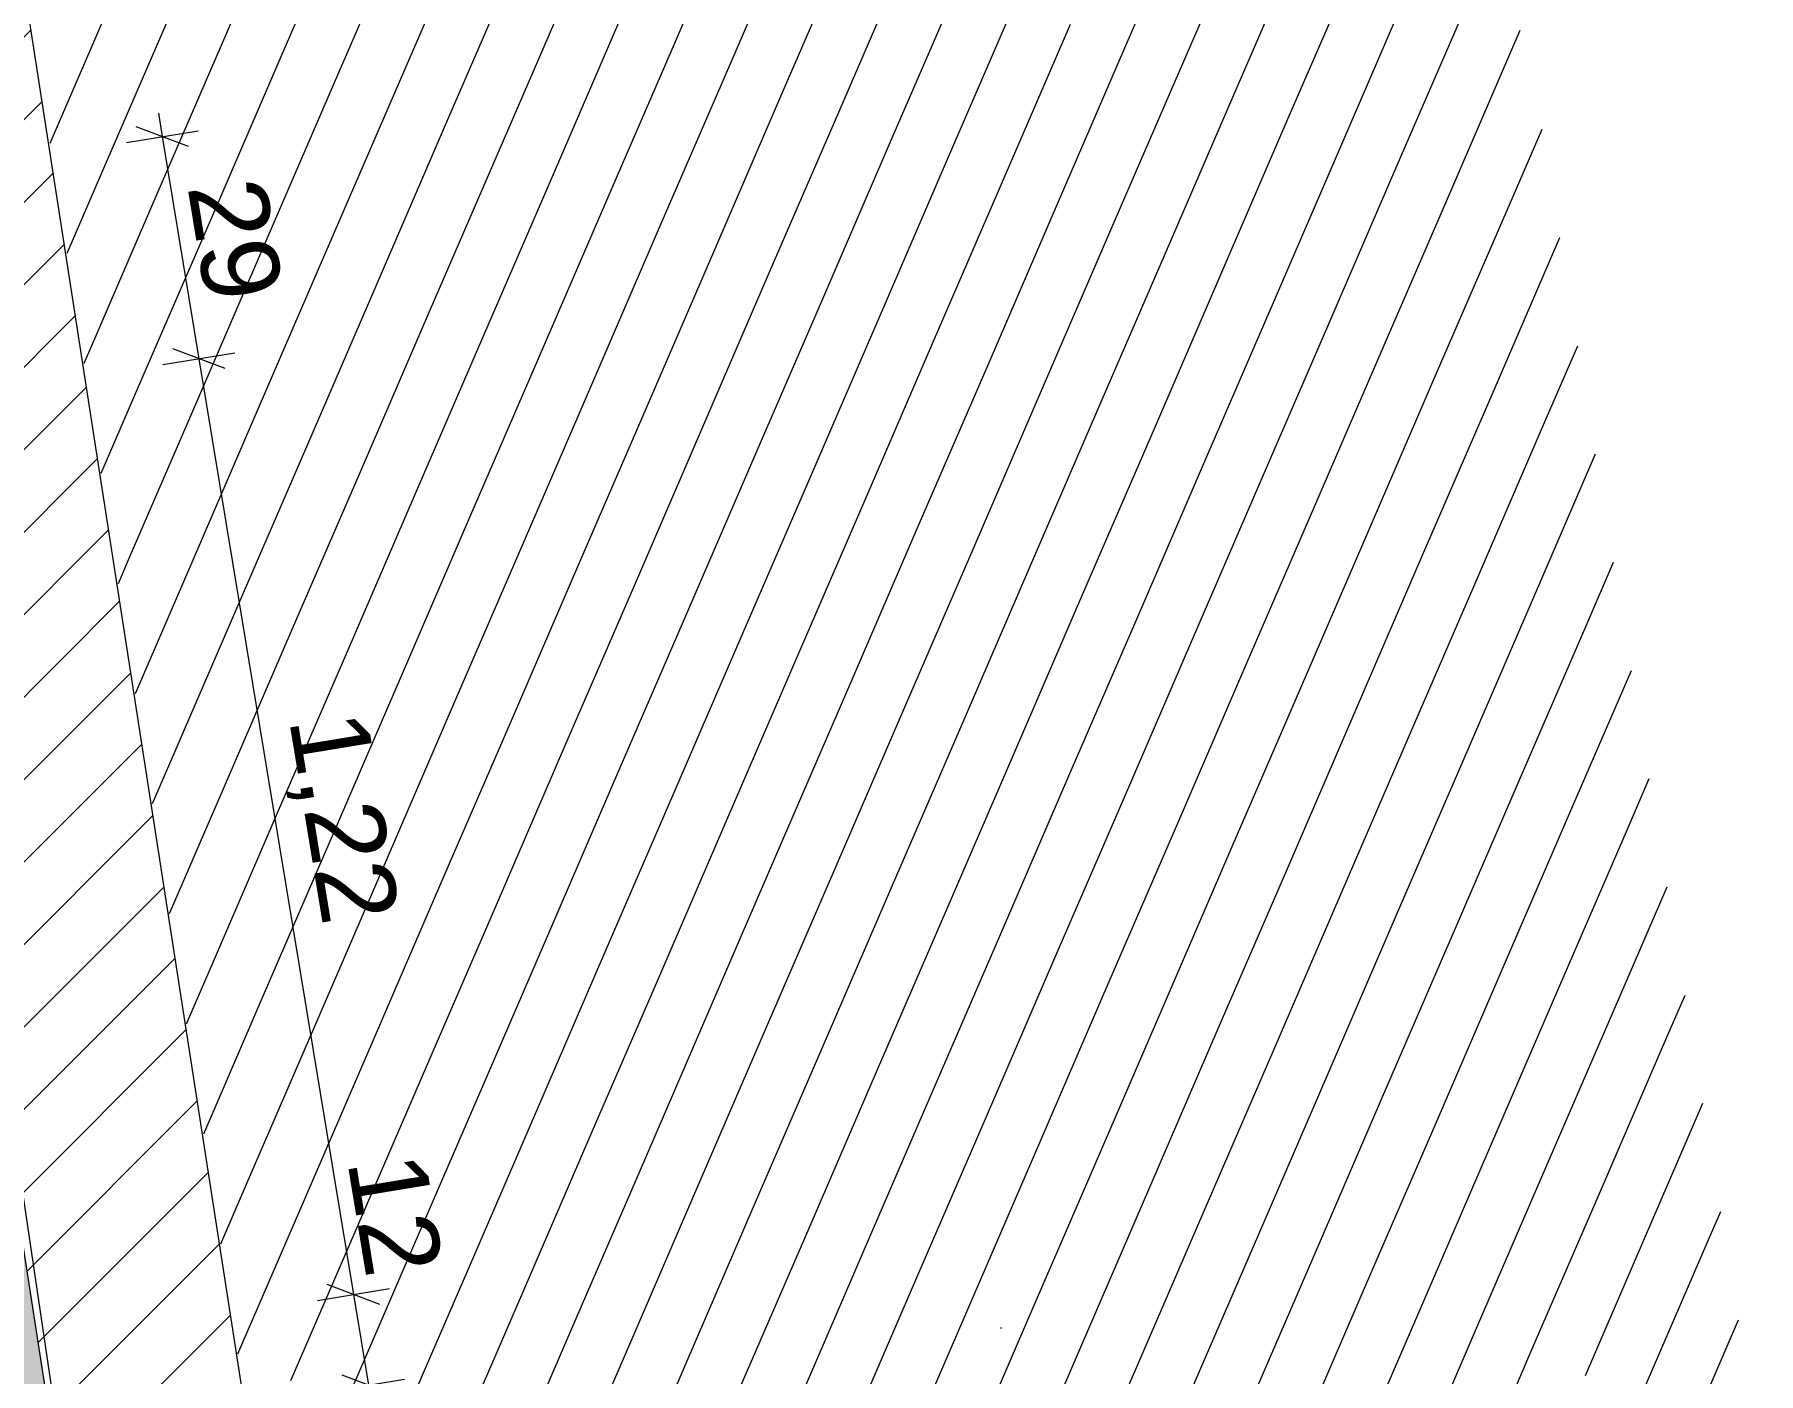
# Model space of a CAD drawing. Header units: millimetres. Extents: x 12535370 to 12566104, y 356204400 to 356234587.
# Drawn here: x 12556484 to 12558703, y 356212875 to 356214597 of the extents above; entities that cross this region are included whole.
import ezdxf
from ezdxf.enums import TextEntityAlignment as Align

# ---------------------------------------------------------------- set-up
doc = ezdxf.new("R2010")
doc.units = ezdxf.units.MM
doc.header["$MEASUREMENT"] = 0
doc.linetypes.add('Dot & Dashed', pattern=[6702.78, 3527.78, -1763.89, 0, -1411.11])
for name, color, linetype in [('New_010 Aussenwände', 7, 'Continuous'), ('New_035 Decken', 7, 'Continuous'), ('New_110 Bemassungen Ausführung', 7, 'Continuous'), ('New_290 Raster _ Achsen', 7, 'Continuous')]:
    doc.layers.add(name, color=color, linetype=linetype)
for name, color, linetype, lineweight in [('New_010 Aussenwände_Pen_No__1', 7, 'Continuous', 13), ('New_035 Decken_Pen_No__1', 7, 'Continuous', 13), ('New_110 Bemassungen Ausführung_Pen_No__1', 7, 'Continuous', 13), ('New_255 Plangrafiken_Pen_No__39', 8, 'Continuous', 13), ('New_290 Raster _ Achsen_Pen_No__108', 7, 'Continuous', 13)]:
    doc.layers.add(name, color=color, linetype=linetype, lineweight=lineweight)
doc.styles.add('GENERATED_STYLE_1', font='arial.ttf')
doc.dimstyles.new('GENERATED_STYLE__1', dxfattribs={"dimtxt": 125, "dimasz": 47.5, "dimexe": 0.18, "dimexo": 2, "dimgap": 0, "dimtad": 1, "dimlfac": 0.001, "dimzin": 0, "dimdsep": 46, "dimtxsty": 'GENERATED_STYLE_1', "dimblk": 'ARROWHEAD_2', "dimblk1": 'ARROWHEAD_2', "dimblk2": 'ARROWHEAD_2', "dimcen": 0.09, "dimclrd": 7, "dimclre": 7, "dimclrt": 7, "dimadec": 0, "dimazin": 0, "dimtfac": 1, "dimtdec": 4, "dimtmove": 0, "dimatfit": 3, "dimfxl": 1, "dimtolj": 1, "dimtzin": 0, "dimarcsym": 0})
doc.dimstyles.new('GENERATED_STYLE__2', dxfattribs={"dimtxt": 100, "dimasz": 47.5, "dimexe": 0.18, "dimexo": 2, "dimgap": 0, "dimtad": 1, "dimlfac": 0.001, "dimzin": 0, "dimdsep": 46, "dimtxsty": 'GENERATED_STYLE_1', "dimblk": 'ARROWHEAD_2', "dimblk1": 'ARROWHEAD_2', "dimblk2": 'ARROWHEAD_2', "dimcen": 0.09, "dimclrd": 7, "dimclre": 7, "dimclrt": 7, "dimadec": 0, "dimazin": 0, "dimtfac": 1, "dimtdec": 4, "dimtmove": 0, "dimatfit": 3, "dimfxl": 1, "dimtolj": 1, "dimtzin": 0, "dimarcsym": 0})

# ---------------------------------------------------------------- blocks, each defined once
blk = doc.blocks.new('*X25', base_point=(12240439.2, 356160438.4))
at = {"layer": 'New_255 Plangrafiken_Pen_No__39', "color": 8, "linetype": 'Continuous', "lineweight": 13}
for p, q in [((12556818.3, 356214799.2), (12556730.2, 356214595.3)), ((12556818.3, 356214799.2), (12556730.2, 356214595.3)), ((12557396.8, 356214791.3), (12557308.7, 356214587.4)), ((12557396.8, 356214791.3), (12557308.7, 356214587.4)), ((12556888.3, 356214768.9), (12556800.3, 356214565)), ((12556888.3, 356214768.9), (12556800.3, 356214565)), ((12557975.2, 356214783.3), (12557887.1, 356214579.4)), ((12557975.2, 356214783.3), (12557887.1, 356214579.4)), ((12557466.8, 356214761), (12557378.7, 356214557.1)), ((12557466.8, 356214761), (12557378.7, 356214557.1)), ((12558045.3, 356214753.1), (12557957.2, 356214549.2)), ((12558045.3, 356214753.1), (12557957.2, 356214549.2)), ((12556958.4, 356214738.7), (12556870.3, 356214534.8)), ((12556958.4, 356214738.7), (12556870.3, 356214534.8)), ((12557536.9, 356214730.7), (12557448.8, 356214526.8)), ((12557536.9, 356214730.7), (12557448.8, 356214526.8)), ((12558115.3, 356214722.8), (12558027.3, 356214518.9)), ((12558115.3, 356214722.8), (12558027.3, 356214518.9)), ((12557028.5, 356214708.4), (12556940.4, 356214504.5)), ((12557028.5, 356214708.4), (12556940.4, 356214504.5)), ((12557606.9, 356214700.5), (12557518.8, 356214496.6)), ((12557606.9, 356214700.5), (12557518.8, 356214496.6)), ((12557098.5, 356214678.1), (12557010.4, 356214474.2)), ((12557098.5, 356214678.1), (12557010.4, 356214474.2)), ((12558185.4, 356214692.6), (12558097.3, 356214488.6)), ((12558185.4, 356214692.6), (12558097.3, 356214488.6)), ((12556590.1, 356214655.8), (12556504.1, 356214456.6)), ((12556590.1, 356214655.8), (12556504.1, 356214456.6)), ((12557677, 356214670.2), (12557588.9, 356214466.3)), ((12557677, 356214670.2), (12557588.9, 356214466.3)), ((12558255.4, 356214662.3), (12558167.4, 356214458.4)), ((12558255.4, 356214662.3), (12558167.4, 356214458.4)), ((12557168.6, 356214647.9), (12557080.5, 356214444)), ((12557168.6, 356214647.9), (12557080.5, 356214444)), ((12557747, 356214640), (12557658.9, 356214436)), ((12557747, 356214640), (12557658.9, 356214436)), ((12558325.5, 356214632), (12558237.4, 356214428.1)), ((12558325.5, 356214632), (12558237.4, 356214428.1)), ((12556660.2, 356214625.5), (12556572.1, 356214421.6)), ((12556660.2, 356214625.5), (12556572.1, 356214421.6)), ((12557238.6, 356214617.6), (12557150.5, 356214413.7)), ((12557238.6, 356214617.6), (12557150.5, 356214413.7)), ((12557817.1, 356214609.7), (12557729, 356214405.8)), ((12557817.1, 356214609.7), (12557729, 356214405.8)), ((12556730.2, 356214595.3), (12556642.1, 356214391.4)), ((12556730.2, 356214595.3), (12556642.1, 356214391.4)), ((12557308.7, 356214587.4), (12557220.6, 356214383.4)), ((12557308.7, 356214587.4), (12557220.6, 356214383.4)), ((12558395.6, 356214601.8), (12558307.5, 356214397.9)), ((12558395.6, 356214601.8), (12558307.5, 356214397.9)), ((12556800.3, 356214565), (12556712.2, 356214361.1)), ((12556800.3, 356214565), (12556712.2, 356214361.1)), ((12557887.1, 356214579.4), (12557799.1, 356214375.5)), ((12557887.1, 356214579.4), (12557799.1, 356214375.5)), ((12557378.7, 356214557.1), (12557290.6, 356214353.2)), ((12557378.7, 356214557.1), (12557290.6, 356214353.2)), ((12557957.2, 356214549.2), (12557869.1, 356214345.3)), ((12557957.2, 356214549.2), (12557869.1, 356214345.3)), ((12556870.3, 356214534.8), (12556782.2, 356214330.8)), ((12556870.3, 356214534.8), (12556782.2, 356214330.8)), ((12557448.8, 356214526.8), (12557360.7, 356214322.9)), ((12557448.8, 356214526.8), (12557360.7, 356214322.9)), ((12558027.3, 356214518.9), (12557939.2, 356214315)), ((12558027.3, 356214518.9), (12557939.2, 356214315)), ((12556940.4, 356214504.5), (12556852.3, 356214300.6)), ((12556940.4, 356214504.5), (12556852.3, 356214300.6)), ((12557518.8, 356214496.6), (12557430.8, 356214292.7)), ((12557518.8, 356214496.6), (12557430.8, 356214292.7)), ((12557010.4, 356214474.2), (12556922.3, 356214270.3)), ((12557010.4, 356214474.2), (12556922.3, 356214270.3)), ((12558097.3, 356214488.6), (12558009.2, 356214284.7)), ((12558097.3, 356214488.6), (12558009.2, 356214284.7)), ((12558423.7, 356214474.4), (12558377.5, 356214367.6)), ((12558423.7, 356214474.4), (12558377.5, 356214367.6)), ((12557588.9, 356214466.3), (12557500.8, 356214262.4)), ((12557588.9, 356214466.3), (12557500.8, 356214262.4)), ((12558167.4, 356214458.4), (12558079.3, 356214254.5)), ((12558167.4, 356214458.4), (12558079.3, 356214254.5)), ((12557080.5, 356214444), (12556992.4, 356214240.1)), ((12557080.5, 356214444), (12556992.4, 356214240.1)), ((12557658.9, 356214436), (12557570.9, 356214232.1)), ((12557658.9, 356214436), (12557570.9, 356214232.1)), ((12556572.1, 356214421.6), (12556526, 356214315.1)), ((12556572.1, 356214421.6), (12556526, 356214315.1)), ((12557150.5, 356214413.7), (12557062.4, 356214209.8)), ((12557150.5, 356214413.7), (12557062.4, 356214209.8)), ((12558237.4, 356214428.1), (12558149.3, 356214224.2)), ((12558237.4, 356214428.1), (12558149.3, 356214224.2)), ((12556642.1, 356214391.4), (12556554, 356214187.5)), ((12556642.1, 356214391.4), (12556554, 356214187.5)), ((12557729, 356214405.8), (12557640.9, 356214201.9)), ((12557729, 356214405.8), (12557640.9, 356214201.9)), ((12558307.5, 356214397.9), (12558219.4, 356214193.9)), ((12558307.5, 356214397.9), (12558219.4, 356214193.9)), ((12557220.6, 356214383.4), (12557132.5, 356214179.5)), ((12557220.6, 356214383.4), (12557132.5, 356214179.5)), ((12557799.1, 356214375.5), (12557711, 356214171.6)), ((12557799.1, 356214375.5), (12557711, 356214171.6)), ((12558377.5, 356214367.6), (12558289.4, 356214163.7)), ((12558377.5, 356214367.6), (12558289.4, 356214163.7)), ((12556712.2, 356214361.1), (12556624.1, 356214157.2)), ((12556712.2, 356214361.1), (12556624.1, 356214157.2)), ((12557290.6, 356214353.2), (12557202.6, 356214149.3)), ((12557290.6, 356214353.2), (12557202.6, 356214149.3)), ((12557869.1, 356214345.3), (12557781, 356214141.3)), ((12557869.1, 356214345.3), (12557781, 356214141.3)), ((12556782.2, 356214330.8), (12556694.1, 356214126.9)), ((12556782.2, 356214330.8), (12556694.1, 356214126.9)), ((12557360.7, 356214322.9), (12557272.6, 356214119)), ((12557360.7, 356214322.9), (12557272.6, 356214119)), ((12558446.7, 356214335.3), (12558359.5, 356214133.4)), ((12558446.7, 356214335.3), (12558359.5, 356214133.4)), ((12556852.3, 356214300.6), (12556764.2, 356214096.7)), ((12556852.3, 356214300.6), (12556764.2, 356214096.7)), ((12557939.2, 356214315), (12557851.1, 356214111.1)), ((12557939.2, 356214315), (12557851.1, 356214111.1)), ((12557430.8, 356214292.7), (12557342.7, 356214088.7)), ((12557430.8, 356214292.7), (12557342.7, 356214088.7)), ((12558009.2, 356214284.7), (12557921.1, 356214080.8)), ((12558009.2, 356214284.7), (12557921.1, 356214080.8)), ((12556922.3, 356214270.3), (12556834.3, 356214066.4)), ((12556922.3, 356214270.3), (12556834.3, 356214066.4)), ((12557500.8, 356214262.4), (12557412.7, 356214058.5)), ((12557500.8, 356214262.4), (12557412.7, 356214058.5)), ((12558079.3, 356214254.5), (12557991.2, 356214050.6)), ((12558079.3, 356214254.5), (12557991.2, 356214050.6)), ((12556992.4, 356214240.1), (12556904.3, 356214036.1)), ((12556992.4, 356214240.1), (12556904.3, 356214036.1)), ((12557570.9, 356214232.1), (12557482.8, 356214028.2)), ((12557570.9, 356214232.1), (12557482.8, 356214028.2)), ((12557062.4, 356214209.8), (12556974.4, 356214005.9)), ((12557062.4, 356214209.8), (12556974.4, 356214005.9)), ((12558149.3, 356214224.2), (12558061.2, 356214020.3)), ((12558149.3, 356214224.2), (12558061.2, 356214020.3)), ((12556554, 356214187.5), (12556548, 356214173.5)), ((12556554, 356214187.5), (12556548, 356214173.5)), ((12557640.9, 356214201.9), (12557552.8, 356213998)), ((12557640.9, 356214201.9), (12557552.8, 356213998)), ((12558219.4, 356214193.9), (12558131.3, 356213990)), ((12558219.4, 356214193.9), (12558131.3, 356213990)), ((12558469.7, 356214196.1), (12558429.5, 356214103.2)), ((12558469.7, 356214196.1), (12558429.5, 356214103.2)), ((12557132.5, 356214179.5), (12557044.4, 356213975.6)), ((12557132.5, 356214179.5), (12557044.4, 356213975.6)), ((12557711, 356214171.6), (12557622.9, 356213967.7)), ((12557711, 356214171.6), (12557622.9, 356213967.7)), ((12558289.4, 356214163.7), (12558201.3, 356213959.8)), ((12558289.4, 356214163.7), (12558201.3, 356213959.8)), ((12556624.1, 356214157.2), (12556570, 356214032)), ((12556624.1, 356214157.2), (12556570, 356214032)), ((12557202.6, 356214149.3), (12557114.5, 356213945.4)), ((12557202.6, 356214149.3), (12557114.5, 356213945.4)), ((12557781, 356214141.3), (12557692.9, 356213937.4)), ((12557781, 356214141.3), (12557692.9, 356213937.4)), ((12556694.1, 356214126.9), (12556606.1, 356213923)), ((12556694.1, 356214126.9), (12556606.1, 356213923)), ((12557272.6, 356214119), (12557184.5, 356213915.1)), ((12557272.6, 356214119), (12557184.5, 356213915.1)), ((12558359.5, 356214133.4), (12558271.4, 356213929.5)), ((12558359.5, 356214133.4), (12558271.4, 356213929.5)), ((12556764.2, 356214096.7), (12556676.1, 356213892.8)), ((12556764.2, 356214096.7), (12556676.1, 356213892.8)), ((12557851.1, 356214111.1), (12557763, 356213907.2)), ((12557851.1, 356214111.1), (12557763, 356213907.2)), ((12558429.5, 356214103.2), (12558341.5, 356213899.2)), ((12558429.5, 356214103.2), (12558341.5, 356213899.2)), ((12557342.7, 356214088.7), (12557254.6, 356213884.8)), ((12557342.7, 356214088.7), (12557254.6, 356213884.8)), ((12557921.1, 356214080.8), (12557833, 356213876.9)), ((12557921.1, 356214080.8), (12557833, 356213876.9)), ((12556834.3, 356214066.4), (12556746.2, 356213862.5)), ((12556834.3, 356214066.4), (12556746.2, 356213862.5)), ((12557412.7, 356214058.5), (12557324.6, 356213854.6)), ((12557412.7, 356214058.5), (12557324.6, 356213854.6)), ((12558492.7, 356214056.9), (12558411.5, 356213869)), ((12558492.7, 356214056.9), (12558411.5, 356213869)), ((12556904.3, 356214036.1), (12556816.2, 356213832.2)), ((12556904.3, 356214036.1), (12556816.2, 356213832.2)), ((12557991.2, 356214050.6), (12557903.1, 356213846.6)), ((12557991.2, 356214050.6), (12557903.1, 356213846.6)), ((12557482.8, 356214028.2), (12557394.7, 356213824.3)), ((12557482.8, 356214028.2), (12557394.7, 356213824.3)), ((12558061.2, 356214020.3), (12557973.2, 356213816.4)), ((12558061.2, 356214020.3), (12557973.2, 356213816.4)), ((12556974.4, 356214005.9), (12556886.3, 356213802)), ((12556974.4, 356214005.9), (12556886.3, 356213802)), ((12557552.8, 356213998), (12557464.7, 356213794)), ((12557552.8, 356213998), (12557464.7, 356213794)), ((12558131.3, 356213990), (12558043.2, 356213786.1)), ((12558131.3, 356213990), (12558043.2, 356213786.1)), ((12557044.4, 356213975.6), (12556956.3, 356213771.7)), ((12557044.4, 356213975.6), (12556956.3, 356213771.7)), ((12557622.9, 356213967.7), (12557534.8, 356213763.8)), ((12557622.9, 356213967.7), (12557534.8, 356213763.8)), ((12557114.5, 356213945.4), (12557026.4, 356213741.4)), ((12557114.5, 356213945.4), (12557026.4, 356213741.4)), ((12558201.3, 356213959.8), (12558113.3, 356213755.9)), ((12558201.3, 356213959.8), (12558113.3, 356213755.9)), ((12556606.1, 356213923), (12556592, 356213890.4)), ((12556606.1, 356213923), (12556592, 356213890.4)), ((12557692.9, 356213937.4), (12557604.9, 356213733.5)), ((12557692.9, 356213937.4), (12557604.9, 356213733.5)), ((12558271.4, 356213929.5), (12558183.3, 356213725.6)), ((12558271.4, 356213929.5), (12558183.3, 356213725.6)), ((12557184.5, 356213915.1), (12557096.4, 356213711.2)), ((12557184.5, 356213915.1), (12557096.4, 356213711.2)), ((12557763, 356213907.2), (12557674.9, 356213703.3)), ((12557763, 356213907.2), (12557674.9, 356213703.3)), ((12558341.5, 356213899.2), (12558253.4, 356213695.3)), ((12558341.5, 356213899.2), (12558253.4, 356213695.3)), ((12558515.7, 356213917.7), (12558481.6, 356213838.7)), ((12558515.7, 356213917.7), (12558481.6, 356213838.7)), ((12556676.1, 356213892.8), (12556613.9, 356213748.8)), ((12556676.1, 356213892.8), (12556613.9, 356213748.8)), ((12557254.6, 356213884.8), (12557166.5, 356213680.9)), ((12557254.6, 356213884.8), (12557166.5, 356213680.9)), ((12557833, 356213876.9), (12557745, 356213673)), ((12557833, 356213876.9), (12557745, 356213673)), ((12556746.2, 356213862.5), (12556658.1, 356213658.6)), ((12556746.2, 356213862.5), (12556658.1, 356213658.6)), ((12557324.6, 356213854.6), (12557236.5, 356213650.7)), ((12557324.6, 356213854.6), (12557236.5, 356213650.7)), ((12558411.5, 356213869), (12558323.4, 356213665.1)), ((12558411.5, 356213869), (12558323.4, 356213665.1)), ((12556816.2, 356213832.2), (12556728.1, 356213628.3)), ((12556816.2, 356213832.2), (12556728.1, 356213628.3)), ((12557903.1, 356213846.6), (12557815, 356213642.7)), ((12557903.1, 356213846.6), (12557815, 356213642.7)), ((12558481.6, 356213838.7), (12558393.5, 356213634.8)), ((12558481.6, 356213838.7), (12558393.5, 356213634.8)), ((12557394.7, 356213824.3), (12557306.6, 356213620.4)), ((12557394.7, 356213824.3), (12557306.6, 356213620.4)), ((12557973.2, 356213816.4), (12557885.1, 356213612.5)), ((12557973.2, 356213816.4), (12557885.1, 356213612.5)), ((12556886.3, 356213802), (12556798.2, 356213598.1)), ((12556886.3, 356213802), (12556798.2, 356213598.1)), ((12557464.7, 356213794), (12557376.7, 356213590.1)), ((12557464.7, 356213794), (12557376.7, 356213590.1)), ((12558043.2, 356213786.1), (12557955.1, 356213582.2)), ((12558043.2, 356213786.1), (12557955.1, 356213582.2)), ((12556956.3, 356213771.7), (12556868.2, 356213567.8)), ((12556956.3, 356213771.7), (12556868.2, 356213567.8)), ((12558538.7, 356213778.5), (12558463.5, 356213604.5)), ((12558538.7, 356213778.5), (12558463.5, 356213604.5)), ((12557534.8, 356213763.8), (12557446.7, 356213559.9)), ((12557534.8, 356213763.8), (12557446.7, 356213559.9)), ((12558113.3, 356213755.9), (12558025.2, 356213551.9)), ((12558113.3, 356213755.9), (12558025.2, 356213551.9)), ((12557026.4, 356213741.4), (12556938.3, 356213537.5)), ((12557026.4, 356213741.4), (12556938.3, 356213537.5)), ((12557604.9, 356213733.5), (12557516.8, 356213529.6)), ((12557604.9, 356213733.5), (12557516.8, 356213529.6)), ((12558183.3, 356213725.6), (12558095.2, 356213521.7)), ((12558183.3, 356213725.6), (12558095.2, 356213521.7)), ((12557096.4, 356213711.2), (12557008.4, 356213507.3)), ((12557096.4, 356213711.2), (12557008.4, 356213507.3)), ((12557674.9, 356213703.3), (12557586.8, 356213499.3)), ((12557674.9, 356213703.3), (12557586.8, 356213499.3)), ((12557166.5, 356213680.9), (12557078.4, 356213477)), ((12557166.5, 356213680.9), (12557078.4, 356213477)), ((12558253.4, 356213695.3), (12558165.3, 356213491.4)), ((12558253.4, 356213695.3), (12558165.3, 356213491.4)), ((12556658.1, 356213658.6), (12556635.9, 356213607.3)), ((12556658.1, 356213658.6), (12556635.9, 356213607.3)), ((12557745, 356213673), (12557656.9, 356213469.1)), ((12557745, 356213673), (12557656.9, 356213469.1)), ((12558323.4, 356213665.1), (12558235.3, 356213461.2)), ((12558323.4, 356213665.1), (12558235.3, 356213461.2)), ((12557236.5, 356213650.7), (12557148.5, 356213446.7)), ((12557236.5, 356213650.7), (12557148.5, 356213446.7)), ((12557815, 356213642.7), (12557726.9, 356213438.8)), ((12557815, 356213642.7), (12557726.9, 356213438.8)), ((12558393.5, 356213634.8), (12558305.4, 356213430.9)), ((12558393.5, 356213634.8), (12558305.4, 356213430.9)), ((12558561.7, 356213639.3), (12558533.6, 356213574.3)), ((12558561.7, 356213639.3), (12558533.6, 356213574.3)), ((12556728.1, 356213628.3), (12556657.9, 356213465.7)), ((12556728.1, 356213628.3), (12556657.9, 356213465.7)), ((12557306.6, 356213620.4), (12557218.5, 356213416.5)), ((12557306.6, 356213620.4), (12557218.5, 356213416.5)), ((12557885.1, 356213612.5), (12557797, 356213408.6)), ((12557885.1, 356213612.5), (12557797, 356213408.6)), ((12556798.2, 356213598.1), (12556710.1, 356213394.2)), ((12556798.2, 356213598.1), (12556710.1, 356213394.2)), ((12557376.7, 356213590.1), (12557288.6, 356213386.2)), ((12557376.7, 356213590.1), (12557288.6, 356213386.2)), ((12558463.5, 356213604.5), (12558375.4, 356213400.6)), ((12558463.5, 356213604.5), (12558375.4, 356213400.6)), ((12556868.2, 356213567.8), (12556780.2, 356213363.9)), ((12556868.2, 356213567.8), (12556780.2, 356213363.9)), ((12557955.1, 356213582.2), (12557867, 356213378.3)), ((12557955.1, 356213582.2), (12557867, 356213378.3)), ((12558533.6, 356213574.3), (12558445.5, 356213370.4)), ((12558533.6, 356213574.3), (12558445.5, 356213370.4)), ((12557446.7, 356213559.9), (12557358.6, 356213356)), ((12557446.7, 356213559.9), (12557358.6, 356213356)), ((12558025.2, 356213551.9), (12557937.1, 356213348)), ((12558025.2, 356213551.9), (12557937.1, 356213348)), ((12556938.3, 356213537.5), (12556850.2, 356213333.6)), ((12556938.3, 356213537.5), (12556850.2, 356213333.6)), ((12557516.8, 356213529.6), (12557428.7, 356213325.7)), ((12557516.8, 356213529.6), (12557428.7, 356213325.7)), ((12558095.2, 356213521.7), (12558007.1, 356213317.8)), ((12558095.2, 356213521.7), (12558007.1, 356213317.8)), ((12557008.4, 356213507.3), (12556920.3, 356213303.4)), ((12557008.4, 356213507.3), (12556920.3, 356213303.4)), ((12557586.8, 356213499.3), (12557498.7, 356213295.4)), ((12557586.8, 356213499.3), (12557498.7, 356213295.4)), ((12558584.7, 356213500.1), (12558515.6, 356213340.1)), ((12558584.7, 356213500.1), (12558515.6, 356213340.1)), ((12557078.4, 356213477), (12556990.3, 356213273.1)), ((12557078.4, 356213477), (12556990.3, 356213273.1)), ((12558165.3, 356213491.4), (12558077.2, 356213287.5)), ((12558165.3, 356213491.4), (12558077.2, 356213287.5)), ((12557656.9, 356213469.1), (12557568.8, 356213265.2)), ((12557656.9, 356213469.1), (12557568.8, 356213265.2)), ((12558235.3, 356213461.2), (12558147.3, 356213257.2)), ((12558235.3, 356213461.2), (12558147.3, 356213257.2)), ((12557148.5, 356213446.7), (12557060.4, 356213242.8)), ((12557148.5, 356213446.7), (12557060.4, 356213242.8)), ((12557726.9, 356213438.8), (12557638.8, 356213234.9)), ((12557726.9, 356213438.8), (12557638.8, 356213234.9)), ((12557218.5, 356213416.5), (12557130.4, 356213212.6)), ((12557218.5, 356213416.5), (12557130.4, 356213212.6)), ((12558305.4, 356213430.9), (12558217.3, 356213227)), ((12558305.4, 356213430.9), (12558217.3, 356213227)), ((12556710.1, 356213394.2), (12556679.9, 356213324.1)), ((12556710.1, 356213394.2), (12556679.9, 356213324.1)), ((12557797, 356213408.6), (12557708.9, 356213204.7)), ((12557797, 356213408.6), (12557708.9, 356213204.7)), ((12558375.4, 356213400.6), (12558287.4, 356213196.7)), ((12558375.4, 356213400.6), (12558287.4, 356213196.7)), ((12557288.6, 356213386.2), (12557200.5, 356213182.3)), ((12557288.6, 356213386.2), (12557200.5, 356213182.3)), ((12557867, 356213378.3), (12557779, 356213174.4)), ((12557867, 356213378.3), (12557779, 356213174.4)), ((12558445.5, 356213370.4), (12558357.4, 356213166.5)), ((12558445.5, 356213370.4), (12558357.4, 356213166.5)), ((12556780.2, 356213363.9), (12556701.8, 356213182.6)), ((12556780.2, 356213363.9), (12556701.8, 356213182.6)), ((12557358.6, 356213356), (12557270.5, 356213152.1)), ((12557358.6, 356213356), (12557270.5, 356213152.1)), ((12557937.1, 356213348), (12557849, 356213144.1)), ((12557937.1, 356213348), (12557849, 356213144.1)), ((12558607.7, 356213360.9), (12558585.6, 356213309.8)), ((12558607.7, 356213360.9), (12558585.6, 356213309.8)), ((12556850.2, 356213333.6), (12556762.1, 356213129.7)), ((12556850.2, 356213333.6), (12556762.1, 356213129.7)), ((12557428.7, 356213325.7), (12557340.6, 356213121.8)), ((12557428.7, 356213325.7), (12557340.6, 356213121.8)), ((12558515.6, 356213340.1), (12558427.5, 356213136.2)), ((12558515.6, 356213340.1), (12558427.5, 356213136.2)), ((12556920.3, 356213303.4), (12556832.2, 356213099.5)), ((12556920.3, 356213303.4), (12556832.2, 356213099.5)), ((12558007.1, 356213317.8), (12557919.1, 356213113.9)), ((12558007.1, 356213317.8), (12557919.1, 356213113.9)), ((12558585.6, 356213309.8), (12558497.5, 356213105.9)), ((12558585.6, 356213309.8), (12558497.5, 356213105.9)), ((12557498.7, 356213295.4), (12557410.6, 356213091.5)), ((12557498.7, 356213295.4), (12557410.6, 356213091.5)), ((12558077.2, 356213287.5), (12557989.1, 356213083.6)), ((12558077.2, 356213287.5), (12557989.1, 356213083.6)), ((12556990.3, 356213273.1), (12556902.2, 356213069.2)), ((12556990.3, 356213273.1), (12556902.2, 356213069.2)), ((12557568.8, 356213265.2), (12557480.7, 356213061.3)), ((12557568.8, 356213265.2), (12557480.7, 356213061.3)), ((12558147.3, 356213257.2), (12558059.2, 356213053.3)), ((12558147.3, 356213257.2), (12558059.2, 356213053.3)), ((12557060.4, 356213242.8), (12556972.3, 356213038.9)), ((12557060.4, 356213242.8), (12556972.3, 356213038.9)), ((12557638.8, 356213234.9), (12557550.8, 356213031)), ((12557638.8, 356213234.9), (12557550.8, 356213031)), ((12557130.4, 356213212.6), (12557042.3, 356213008.7)), ((12557130.4, 356213212.6), (12557042.3, 356213008.7)), ((12558217.3, 356213227), (12558129.2, 356213023.1)), ((12558217.3, 356213227), (12558129.2, 356213023.1)), ((12558630.6, 356213221.7), (12558567.6, 356213075.7)), ((12558630.6, 356213221.7), (12558567.6, 356213075.7)), ((12557708.9, 356213204.7), (12557620.8, 356213000.7)), ((12557708.9, 356213204.7), (12557620.8, 356213000.7)), ((12558287.4, 356213196.7), (12558199.3, 356212992.8)), ((12558287.4, 356213196.7), (12558199.3, 356212992.8)), ((12557200.5, 356213182.3), (12557112.4, 356212978.4)), ((12557200.5, 356213182.3), (12557112.4, 356212978.4)), ((12557779, 356213174.4), (12557690.9, 356212970.5)), ((12557779, 356213174.4), (12557690.9, 356212970.5)), ((12558357.4, 356213166.5), (12558269.3, 356212962.6)), ((12558357.4, 356213166.5), (12558269.3, 356212962.6)), ((12557270.5, 356213152.1), (12557182.5, 356212948.1)), ((12557270.5, 356213152.1), (12557182.5, 356212948.1)), ((12557849, 356213144.1), (12557760.9, 356212940.2)), ((12557849, 356213144.1), (12557760.9, 356212940.2)), ((12556762.1, 356213129.7), (12556723.8, 356213041)), ((12556762.1, 356213129.7), (12556723.8, 356213041)), ((12557340.6, 356213121.8), (12557252.5, 356212917.9)), ((12557340.6, 356213121.8), (12557252.5, 356212917.9)), ((12558427.5, 356213136.2), (12558339.4, 356212932.3)), ((12558427.5, 356213136.2), (12558339.4, 356212932.3)), ((12556832.2, 356213099.5), (12556745.8, 356212899.4)), ((12556832.2, 356213099.5), (12556745.8, 356212899.4)), ((12557919.1, 356213113.9), (12557831, 356212910)), ((12557919.1, 356213113.9), (12557831, 356212910)), ((12558497.5, 356213105.9), (12558409.4, 356212902)), ((12558497.5, 356213105.9), (12558409.4, 356212902)), ((12557410.6, 356213091.5), (12557322.6, 356212887.6)), ((12557410.6, 356213091.5), (12557322.6, 356212887.6)), ((12557989.1, 356213083.6), (12557901, 356212879.7)), ((12557989.1, 356213083.6), (12557901, 356212879.7)), ((12558653.6, 356213082.5), (12558637.6, 356213045.4)), ((12558653.6, 356213082.5), (12558637.6, 356213045.4)), ((12556902.2, 356213069.2), (12556814.1, 356212865.3)), ((12556902.2, 356213069.2), (12556814.1, 356212865.3)), ((12557480.7, 356213061.3), (12557392.6, 356212857.4)), ((12557480.7, 356213061.3), (12557392.6, 356212857.4)), ((12558567.6, 356213075.7), (12558479.5, 356212871.8)), ((12558567.6, 356213075.7), (12558479.5, 356212871.8)), ((12556972.3, 356213038.9), (12556884.2, 356212835)), ((12556972.3, 356213038.9), (12556884.2, 356212835)), ((12558059.2, 356213053.3), (12557971.1, 356212849.4)), ((12558059.2, 356213053.3), (12557971.1, 356212849.4)), ((12558637.6, 356213045.4), (12558549.5, 356212841.5)), ((12558637.6, 356213045.4), (12558549.5, 356212841.5)), ((12557550.8, 356213031), (12557462.7, 356212827.1)), ((12557550.8, 356213031), (12557462.7, 356212827.1)), ((12558129.2, 356213023.1), (12558041.1, 356212819.2)), ((12558129.2, 356213023.1), (12558041.1, 356212819.2)), ((12557042.3, 356213008.7), (12556954.3, 356212804.8)), ((12557042.3, 356213008.7), (12556954.3, 356212804.8)), ((12557620.8, 356213000.7), (12557532.7, 356212796.8)), ((12557620.8, 356213000.7), (12557532.7, 356212796.8)), ((12558199.3, 356212992.8), (12558111.2, 356212788.9)), ((12558199.3, 356212992.8), (12558111.2, 356212788.9)), ((12557112.4, 356212978.4), (12557024.3, 356212774.5)), ((12557112.4, 356212978.4), (12557024.3, 356212774.5)), ((12557690.9, 356212970.5), (12557602.8, 356212766.6)), ((12557690.9, 356212970.5), (12557602.8, 356212766.6)), ((12557182.5, 356212948.1), (12557094.4, 356212744.2)), ((12557182.5, 356212948.1), (12557094.4, 356212744.2)), ((12558269.3, 356212962.6), (12558181.2, 356212758.6)), ((12558269.3, 356212962.6), (12558181.2, 356212758.6)), ((12558676.6, 356212943.3), (12558619.6, 356212811.2)), ((12558676.6, 356212943.3), (12558619.6, 356212811.2)), ((12557760.9, 356212940.2), (12557672.8, 356212736.3)), ((12557760.9, 356212940.2), (12557672.8, 356212736.3)), ((12558339.4, 356212932.3), (12558251.3, 356212728.4)), ((12558339.4, 356212932.3), (12558251.3, 356212728.4)), ((12557252.5, 356212917.9), (12557164.4, 356212714)), ((12557252.5, 356212917.9), (12557164.4, 356212714)), ((12557831, 356212910), (12557742.9, 356212706)), ((12557831, 356212910), (12557742.9, 356212706)), ((12558409.4, 356212902), (12558321.4, 356212698.1)), ((12558409.4, 356212902), (12558321.4, 356212698.1)), ((12557322.6, 356212887.6), (12557234.5, 356212683.7)), ((12557322.6, 356212887.6), (12557234.5, 356212683.7)), ((12557901, 356212879.7), (12557812.9, 356212675.8)), ((12557901, 356212879.7), (12557812.9, 356212675.8))]:
    blk.add_line(p, q, dxfattribs=at)
blk = doc.blocks.new('Fill_1', base_point=(12240439.2, 356160438.4))
at = {"layer": 'New_255 Plangrafiken_Pen_No__39', "color": 8, "linetype": 'Continuous', "lineweight": 13}
blk.add_blockref('*X25', (12240439.2, 356160438.4), dxfattribs=at)
blk = doc.blocks.new('Slab_1', base_point=(12542929.6, 356223038.7))
at = {"layer": 'New_035 Decken_Pen_No__1', "color": 7, "linetype": 'Continuous', "lineweight": 13, "flags": 128}
blk.add_lwpolyline([(12542929.6, 356223038.7), (12541729.5, 356220008.9), (12541917.5, 356219927.7), (12542850.3, 356219524.7), (12542740.1, 356219269.6), (12544695.9, 356218424.8), (12545797.5, 356217948.9), (12545847.8, 356218065.4), (12551728.4, 356215525.1), (12551105.2, 356214084.1), (12556682.6, 356211670.4), (12554963.4, 356223256.1), (12548042.8, 356226245.7), (12550247.8, 356231673.5), (12547059.2, 356232382), (12544971.2, 356227583.3), (12544785.9, 356227658.6), (12543689.8, 356224972.6)], close=True, dxfattribs=at)
blk = doc.blocks.new('Wall_25', base_point=(12557344.9, 356206105.5))
at = {"layer": 'New_010 Aussenwände', "linetype": 'Continuous', "lineweight": 0, "true_color": 0x000000}
h = blk.add_hatch(dxfattribs=at)
h.set_pattern_fill('BETON_BEWEHRT_SN46', color=18, style=0, pattern_type=2)
h.set_pattern_definition([(45, (12240439.16, 356160438.36), (-70.710678, 70.710678), [30, -20]), (45, (12240403.8, 356160473.71), (-70.710678, 70.710678), [100, 0])])
h.paths.add_polyline_path([(12555350.2, 356218942.1), (12557257.8, 356206666), (12557513.5, 356206323.1), (12555567.2, 356218848.3)])
h = blk.add_hatch(dxfattribs=at)
h.set_pattern_fill('BACKSTEIN', color=18, style=0, pattern_type=2)
h.set_pattern_definition([(45, (12240439.16, 356160438.356), (-53.033009, 53.033009), [])])
h.paths.add_polyline_path([(12555567.2, 356218848.3), (12557513.5, 356206323.1), (12557833, 356205894.6), (12555838.4, 356218731.2)])
at = {"layer": 'New_010 Aussenwände_Pen_No__1', "color": 7, "linetype": 'Continuous', "lineweight": 13}
blk.add_line((12557513.5, 356206323.1), (12555567.2, 356218848.3), dxfattribs=at)
at = {"layer": 'New_010 Aussenwände_Pen_No__1', "color": 7, "linetype": 'Continuous', "lineweight": 13, "flags": 128}
blk.add_lwpolyline([(12557833, 356205894.6), (12555838.4, 356218731.2)], dxfattribs=at)
blk = doc.blocks.new('Standard grid marker[59]', base_point=(12539645.8, 356220744.6))
at = {"layer": 'New_290 Raster _ Achsen_Pen_No__108', "color": 7, "linetype": 'Dot & Dashed', "lineweight": 13}
blk.add_line((12540563.8, 356220348), (12561567.2, 356211274.9), dxfattribs=at)
at = {"layer": 'New_290 Raster _ Achsen_Pen_No__108', "color": 7, "lineweight": 13, "style": 'GENERATED_STYLE_1'}
for tag, p in [('AC_MarkerText_1_0', (12539528.5, 356220880.1)), ('AC_MarkerText_1_1', (12562689.2, 356210875))]:
    blk.add_attdef(tag, text='', height=150, rotation=336.6365, dxfattribs=at).set_placement(p, align=Align.TOP_CENTER)
blk = doc.blocks.new('*D234', base_point=(12240439.2, 356160438.4))
at = {"layer": 'New_110 Bemassungen Ausführung_Pen_No__1', "color": 7, "linetype": 'Continuous', "lineweight": 13, "transparency": 16777216}
for p, q in [((12538547.1, 356212692.6), (12538584.3, 356212778.6)), ((12538594.6, 356212757.1), (12538536.7, 356212714.1)), ((12538537.6, 356212747.7), (12538565.7, 356212735.6)), ((12538565.7, 356212735.6), (12557293.5, 356204645.5)), ((12557274.9, 356204602.5), (12557312.1, 356204688.5)), ((12557264.5, 356204624), (12557322.4, 356204667)), ((12557293.5, 356204645.5), (12557321.5, 356204633.4))]:
    blk.add_line(p, q, dxfattribs=at)
at = {"layer": 'New_110 Bemassungen Ausführung_Pen_No__1', "color": 7, "lineweight": 13, "transparency": 16777216, "insert": (12547742.6, 356208798.6), "char_height": 125, "attachment_point": 7, "rotation": 336.6365, "style": 'GENERATED_STYLE_1'}
blk.add_mtext('\\A1;{\\pql;\\fArial|b0|i0|c0|p0;\\W1.000000;20,40}', dxfattribs=at)
blk = doc.blocks.new('ARROWHEAD_2')
at = {"color": 0, "linetype": 'Continuous', "lineweight": 0}
for p, q in [((-0.378, -0.655), (0.378, 0.655)), ((0, 0), (-1, 0))]:
    blk.add_line(p, q, dxfattribs=at)
blk = doc.blocks.new('*D285', base_point=(12240439.2, 356160438.4))
at = {"layer": 'New_110 Bemassungen Ausführung_Pen_No__1', "color": 7, "linetype": 'Continuous', "lineweight": 13, "transparency": 16777216}
for p, q in [((12557594.3, 356223826.1), (12557599, 356223795.9)), ((12557552.7, 356223788.7), (12557645.3, 356223803.1)), ((12557632.7, 356223782.9), (12557565.4, 356223808.9)), ((12557599, 356223795.9), (12560319.7, 356206280.9)), ((12560286.1, 356206293.9), (12560353.4, 356206267.8)), ((12560273.4, 356206273.7), (12560366, 356206288.1)), ((12560319.7, 356206280.9), (12560324.4, 356206250.7))]:
    blk.add_line(p, q, dxfattribs=at)
at = {"layer": 'New_110 Bemassungen Ausführung_Pen_No__1', "color": 7, "lineweight": 13, "transparency": 16777216, "insert": (12558916.7, 356215280.7), "char_height": 125, "attachment_point": 7, "rotation": 278.8295, "style": 'GENERATED_STYLE_1'}
blk.add_mtext('\\A1;{\\pql;\\fArial|b0|i0|c0|p0;\\W1.000000;17,72\\fArial|b0|i0|c0|p0;\\W1.000000;\\A1{\\H.66x;\\S5^  ;}}', dxfattribs=at)
blk = doc.blocks.new('*D323', base_point=(12240439.2, 356160438.4))
at = {"layer": 'New_110 Bemassungen Ausführung_Pen_No__1', "color": 7, "linetype": 'Continuous', "lineweight": 13, "transparency": 16777216}
for p, q in [((12556682.7, 356214452.7), (12556615.1, 356214478.1)), ((12556643.9, 356214495.5), (12556648.9, 356214465.4)), ((12556602.7, 356214457.7), (12556695.1, 356214473)), ((12556648.9, 356214465.4), (12556696.1, 356214179.8)), ((12556729.9, 356214167.1), (12556662.3, 356214192.5))]:
    blk.add_line(p, q, dxfattribs=at)
at = {"layer": 'New_110 Bemassungen Ausführung_Pen_No__1', "color": 7, "lineweight": 13, "transparency": 16777216, "insert": (12556679.8, 356214401.1), "char_height": 100, "attachment_point": 7, "rotation": 279.3808, "style": 'GENERATED_STYLE_1'}
blk.add_mtext('\\A1;{\\pql;\\fArial|b0|i0|c0|p0;\\W1.000000;29}', dxfattribs=at)
blk = doc.blocks.new('*D324', base_point=(12240439.2, 356160438.4))
at = {"layer": 'New_110 Bemassungen Ausführung_Pen_No__1', "color": 7, "linetype": 'Continuous', "lineweight": 13, "transparency": 16777216}
for p, q in [((12556648.9, 356214465.4), (12556696.1, 356214179.8)), ((12556649.8, 356214172.2), (12556742.3, 356214187.4)), ((12556729.9, 356214167.1), (12556662.3, 356214192.5)), ((12556696.1, 356214179.8), (12556894.9, 356212976.2)), ((12556928.7, 356212963.5), (12556861.1, 356212988.9)), ((12556848.7, 356212968.6), (12556941.2, 356212983.9))]:
    blk.add_line(p, q, dxfattribs=at)
at = {"layer": 'New_110 Bemassungen Ausführung_Pen_No__1', "color": 7, "lineweight": 13, "transparency": 16777216, "char_height": 100, "attachment_point": 7, "rotation": 279.3808, "style": 'GENERATED_STYLE_1'}
for s, insert in [('\\A1;{\\pql;\\fArial|b0|i0|c0|p0;\\W1.000000;1,22}', (12556793.5, 356213713)), ('\\A1;{\\pql;\\fArial|b0|i0|c0|p0;\\W1.000000;12}', (12556886.8, 356213147.8))]:
    blk.add_mtext(s, dxfattribs=dict(at, insert=insert))
blk = doc.blocks.new('*D325', base_point=(12240439.2, 356160438.4))
at = {"layer": 'New_110 Bemassungen Ausführung_Pen_No__1', "color": 7, "linetype": 'Continuous', "lineweight": 13, "transparency": 16777216}
for p, q in [((12556696.1, 356214179.8), (12556894.9, 356212976.2)), ((12556928.7, 356212963.5), (12556861.1, 356212988.9)), ((12556848.7, 356212968.6), (12556941.2, 356212983.9)), ((12556894.9, 356212976.2), (12556914.2, 356212859.7)), ((12556867.9, 356212852), (12556960.4, 356212867.3)), ((12556947.9, 356212846.9), (12556880.4, 356212872.4)), ((12556914.2, 356212859.7), (12556991, 356212394.7))]:
    blk.add_line(p, q, dxfattribs=at)
blk = doc.blocks.new('*D356', base_point=(12240439.2, 356160438.4))
at = {"layer": 'New_110 Bemassungen Ausführung_Pen_No__1', "color": 7, "linetype": 'Continuous', "lineweight": 13, "transparency": 16777216}
for p, q in [((12556025.7, 356217407.9), (12556051.8, 356217475.2)), ((12556046, 356217395.2), (12556031.6, 356217487.9)), ((12555594.1, 356217372.5), (12556038.8, 356217441.5)), ((12555607.1, 356217406.1), (12555581.1, 356217338.8))]:
    blk.add_line(p, q, dxfattribs=at)
at = {"layer": 'New_110 Bemassungen Ausführung_Pen_No__1', "color": 7, "lineweight": 13, "transparency": 16777216, "insert": (12555738, 356217415.1), "char_height": 100, "attachment_point": 7, "rotation": 8.8326, "style": 'GENERATED_STYLE_1'}
blk.add_mtext('\\A1;{\\pql;\\fArial|b0|i0|c0|p0;\\W1.000000;45}', dxfattribs=at)
blk = doc.blocks.new('*D357', base_point=(12240439.2, 356160438.4))
at = {"layer": 'New_110 Bemassungen Ausführung_Pen_No__1', "color": 7, "linetype": 'Continuous', "lineweight": 13, "transparency": 16777216}
for p, q in [((12556025.7, 356217407.9), (12556051.8, 356217475.2)), ((12556046, 356217395.2), (12556031.6, 356217487.9)), ((12556038.8, 356217441.5), (12556069, 356217446.2)), ((12555594.1, 356217372.5), (12556038.8, 356217441.5))]:
    blk.add_line(p, q, dxfattribs=at)

msp = doc.modelspace()

# ---------------------------------------------------------------- block references
at = {"layer": 'New_010 Aussenwände', "color": 7, "lineweight": 13}
msp.add_blockref('Wall_25', (12557344.877, 356206105.484), dxfattribs=at)
at = {"layer": 'New_035 Decken', "color": 7, "linetype": 'Continuous', "lineweight": 13}
msp.add_blockref('Slab_1', (12542929.638, 356223038.747), dxfattribs=at)
at = {"layer": 'New_255 Plangrafiken_Pen_No__39', "color": 8, "linetype": 'Continuous', "lineweight": 13}
msp.add_blockref('Fill_1', (12240439.157, 356160438.356), dxfattribs=at)
at = {"layer": 'New_290 Raster _ Achsen', "color": 7, "linetype": 'Continuous', "lineweight": 13}
msp.add_blockref('Standard grid marker[59]', (12539645.773, 356220744.612), dxfattribs=at)

# ---------------------------------------------------------------- dimensions: what is measured, and where the dimension line sits
at = {"layer": 'New_110 Bemassungen Ausführung', "color": 7, "linetype": 'Continuous', "lineweight": 13}
for base, p1, p2, angle, dimstyle, picture, middle, turn in [((12560319.717, 356206280.87), (12555112.343, 356223409.643), (12557833.047, 356205894.602), 278.829492, 'GENERATED_STYLE__1', '*D285', (12559066.045, 356214921.668), 278.829492), ((12556038.759, 356217441.549), (12556303.987, 356212804.022), (12556813.023, 356212458.856), 8.832588, 'GENERATED_STYLE__2', '*D356', (12555805.512, 356217476.145), 8.832588), ((12556038.759426819, 356217441.548941374), (12556813.023269091, 356212458.855793118), (12556813.023269091, 356212458.855793118), 8.832588211, 'GENERATED_STYLE__2', '*D357', (12556024.056548091, 356217510.104329824), 8.832588211), ((12556696.077, 356214179.798), (12556060.911, 356214368.236), (12556105.369, 356214082.211), 279.380775, 'GENERATED_STYLE__2', '*D323', (12556741.524, 356214334.163), 279.380775), ((12556894.91, 356212976.241), (12556105.369, 356214082.211), (12556292.686, 356212876.751), 279.380775, 'GENERATED_STYLE__2', '*D324', (12556863.905, 356213593.378), 279.380775), ((12556914.17, 356212859.655), (12556292.686, 356212876.751), (12556310.831, 356212759.981), 279.380775, 'GENERATED_STYLE__2', '*D325', (12556948.57, 356213080.891), 279.380775), ((12557293.461, 356204645.514), (12539105.263, 356213984.694), (12557833.047, 356205894.602), 336.636458, 'GENERATED_STYLE__1', '*D234', (12547959.579, 356208772.911), 336.636458)]:
    dim = msp.add_linear_dim(base=base, p1=p1, p2=p2, angle=angle, dimstyle=dimstyle, dxfattribs=at)
    dim.commit()
    dim.dimension.update_dxf_attribs({"geometry": picture, "text_midpoint": middle, "dimtype": 160, "text_rotation": turn})

doc.saveas('drawing.dxf')
